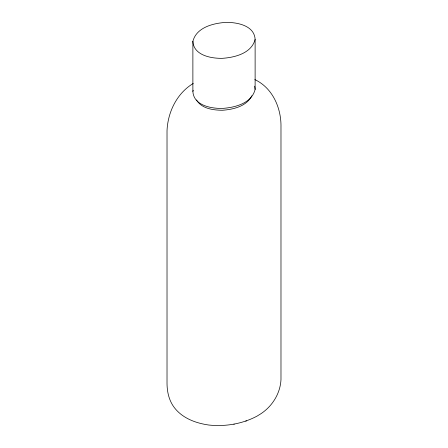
<?xml version="1.0" encoding="UTF-8"?>
<svg xmlns="http://www.w3.org/2000/svg" width="448" height="448" viewBox="0 0 448 448"><rect width="100%" height="100%" fill="white"/><g stroke="black" fill="none" stroke-linecap="round" stroke-linejoin="round"><path stroke-width="0.67" d="M192.881 41.356C196.398 27.412 213.147 23.24 225.719 22.4C236.964 22.193 254.408 25.435 255.119 39.374L255.119 89.466C251.602 103.415 234.853 107.582 222.281 108.427C211.036 108.634 193.592 105.392 192.881 91.454L192.881 41.356C193.592 55.3 211.036 58.542 222.281 58.33C234.853 57.49 251.602 53.318 255.119 39.374M192.881 91.454L193.256 90.278M251.821 95.799C246.574 106.366 233.274 109.486 222.41 110.258C213.153 110.169 201.6 108.679 196.47 99.938M193.267 83.457C176.882 93.24 167.765 112.14 167.02 130.81L167.02 383.286C167.076 392.745 169.378 402.069 175.745 409.338C183.971 418.807 196.364 423.203 208.466 424.984L208.992 425.051C225.529 426.765 242.547 423.898 257.247 416.013L258.3 415.33C271.135 408.055 280.23 394.498 280.98 379.658L280.98 127.176C281.4 108.231 272.675 87.942 254.828 79.593M233.878 424.256L234.226 424.161M245.739 421.114L246.506 420.907M254.677 86.167L255.119 89.466"/></g></svg>
